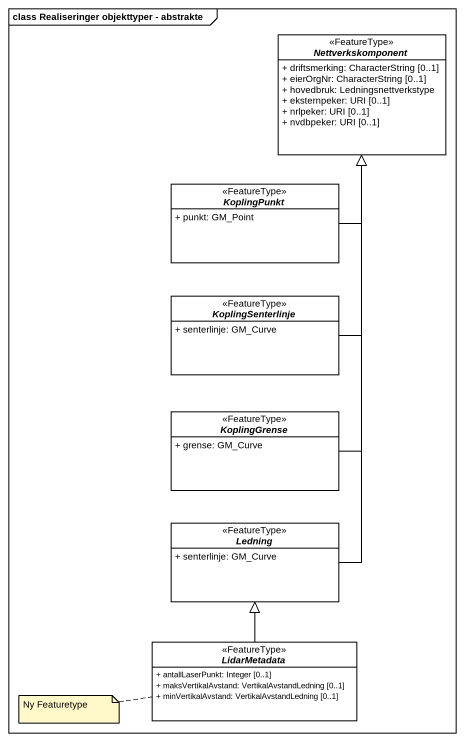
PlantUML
@startuml
mainframe class Realiseringer objekttyper - abstrakte
hide circle
hide empty members
skinparam classAttributeIconSize 0
abstract class Nettverkskomponent <<FeatureType>> #FFFFFF {
  + driftsmerking: CharacterString [0..1]
  + eierOrgNr: CharacterString [0..1]
  + hovedbruk: Ledningsnettverkstype
  + eksternpeker: URI [0..1]
  + nrlpeker: URI [0..1]
  + nvdbpeker: URI [0..1]
}
abstract class KoplingPunkt <<FeatureType>> #FFFFFF {
  + punkt: GM_Point
}
abstract class KoplingSenterlinje <<FeatureType>> #FFFFFF {
  + senterlinje: GM_Curve
}
abstract class KoplingGrense <<FeatureType>> #FFFFFF {
  + grense: GM_Curve
}
abstract class Ledning <<FeatureType>> #FFFFFF {
  + senterlinje: GM_Curve
}
abstract class LidarMetadata <<FeatureType>> #FFFFFF {
  + antallLaserPunkt: Integer [0..1]
  + maksVertikalAvstand: VertikalAvstandLedning [0..1]
  + minVertikalAvstand: VertikalAvstandLedning [0..1]
}
KoplingPunkt -up-|> Nettverkskomponent
KoplingSenterlinje -up-|> Nettverkskomponent
KoplingGrense -up-|> Nettverkskomponent
Ledning -up-|> Nettverkskomponent
LidarMetadata -up-|> Ledning
note left of LidarMetadata : Ny Featuretype
@enduml
